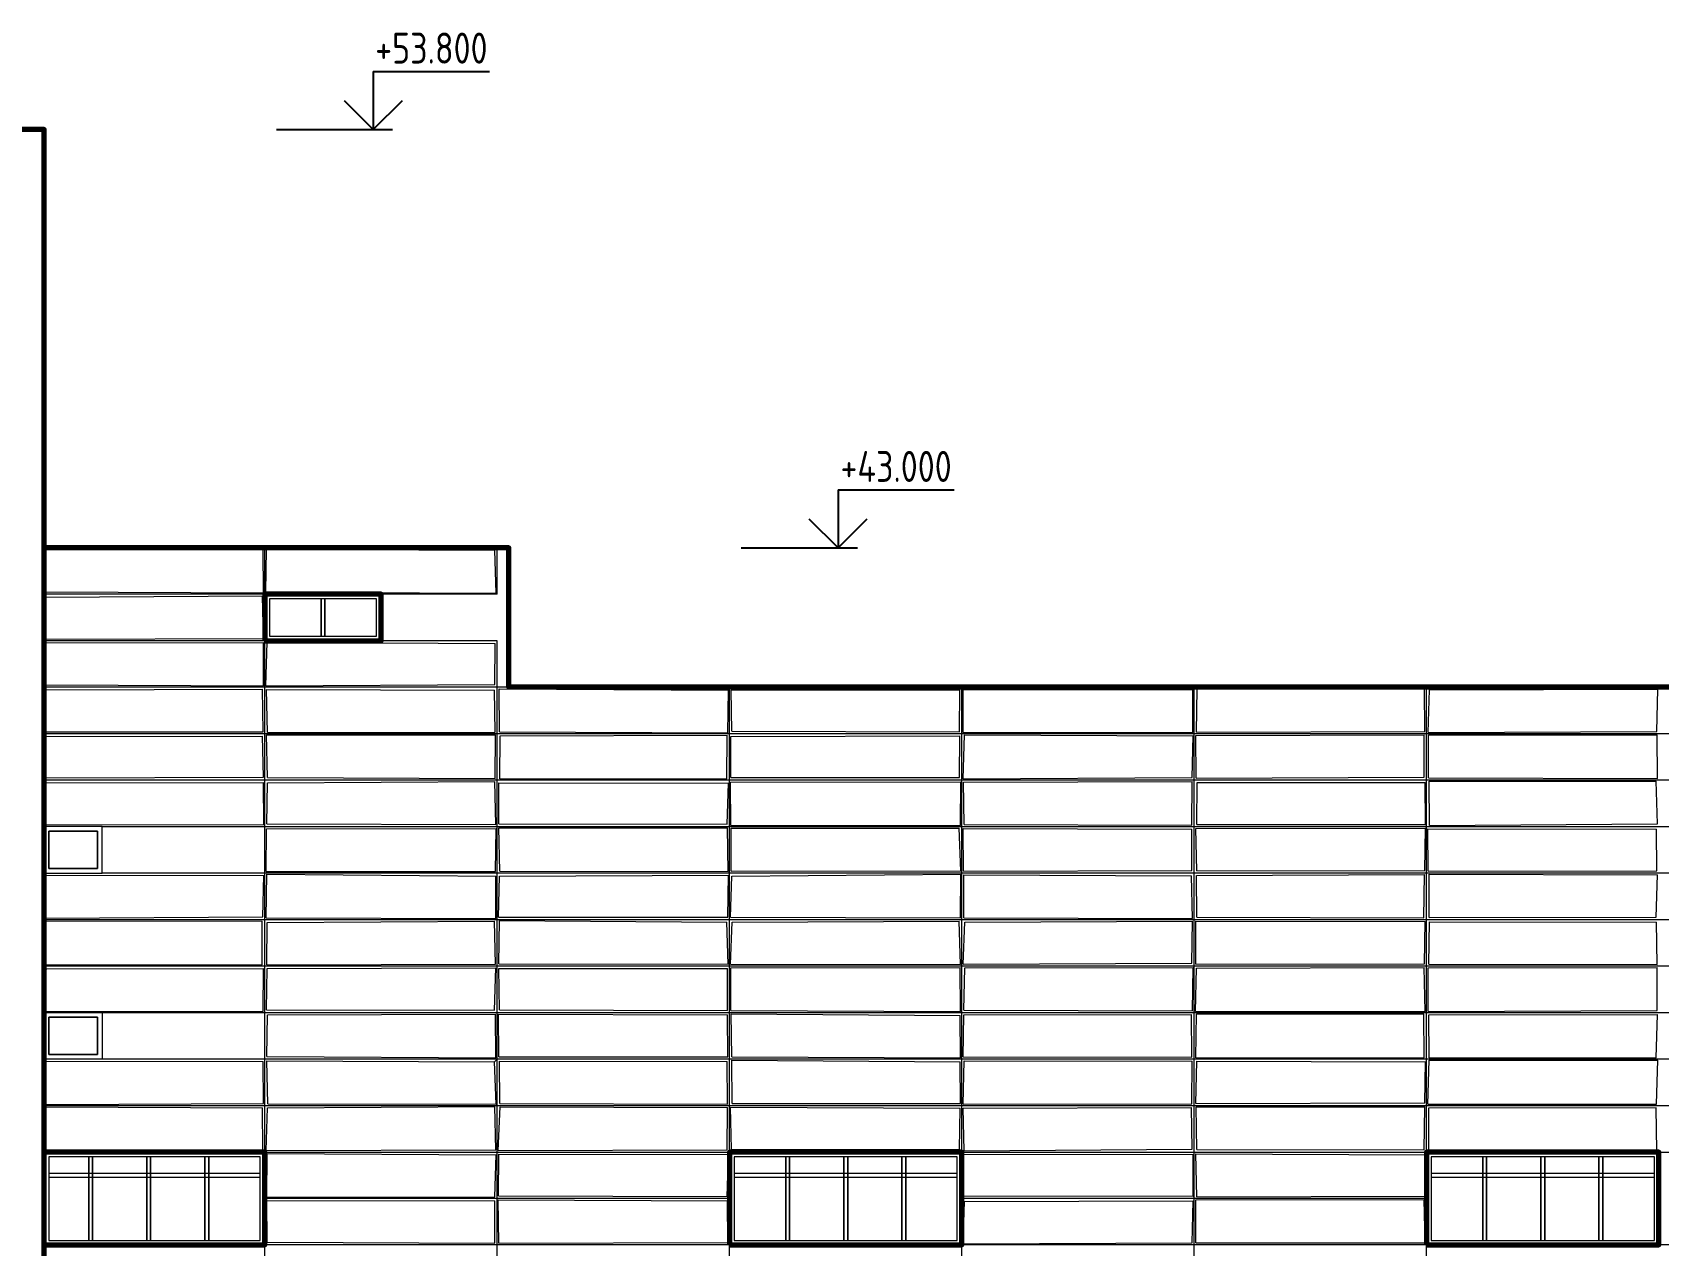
# Model space of a CAD drawing. Extents: x -50000 to 1632000, y -47600 to 308800.
# Drawn here: x 318000 to 359987, y 24987 to 56303 of the extents above; entities that cross this region are included whole.
import ezdxf
from ezdxf.enums import TextEntityAlignment as Align

# ---------------------------------------------------------------- set-up
doc = ezdxf.new("R2010")
doc.units = 0
doc.header["$MEASUREMENT"] = 0
doc.layers.add('2', color=7, linetype='Continuous')
doc.styles.get("Standard").update_dxf_attribs({"font": 'isocpeur.ttf'})

msp = doc.modelspace()

# ---------------------------------------------------------------- linework, layer by layer
at = {"layer": '2', "linetype": 'Continuous'}
for p, q in [((326800, 55300), (329800, 55300)), ((326800, 55300), (326800, 53800)), ((326050, 54550), (326800, 53800)), ((326800, 53800), (327550, 54550)), ((324300, 53800), (327300, 53800)), ((338800, 44500), (341800, 44500)), ((338800, 44500), (338800, 43000)), ((338050, 43750), (338800, 43000)), ((338800, 43000), (339550, 43750)), ((336300, 43000), (339300, 43000))]:
    msp.add_line(p, q, dxfattribs=at)
at = {"layer": '2', "color": 8, "linetype": 'Continuous', "lineweight": 13}
for p, q in [((330000, 43000), (318300, 43000)), ((324000, 13000), (324000, 43000)), ((330000, 41800), (330000, 43000)), ((330000, 41800), (318300, 41800)), ((330000, 40600), (318300, 40600)), ((330000, 13000), (330000, 40600)), ((402000, 39400), (318300, 39400)), ((336000, 13000), (336000, 39400)), ((342000, 13000), (342000, 39400)), ((348000, 13000), (348000, 39400)), ((354000, 13000), (354000, 39400)), ((402000, 38200), (318300, 38200)), ((402000, 37000), (318300, 37000)), ((319800, 35800), (402000, 35800)), ((402000, 34600), (319800, 34600)), ((318300, 33400), (402000, 33400)), ((402000, 32200), (318300, 32200)), ((319800, 31000), (402000, 31000)), ((402000, 29800), (319800, 29800)), ((318300, 28600), (402000, 28600)), ((318300, 27400), (402000, 27400)), ((336000, 26200), (324000, 26200)), ((354000, 26200), (342000, 26200)), ((402000, 25000), (318300, 25000))]:
    msp.add_line(p, q, dxfattribs=at)
at = {"layer": '2', "color": 8, "linetype": 'Continuous', "lineweight": 9}
for p, q in [((318341.2, 42967.3), (323959.9, 42967)), ((323961.6, 41839.4), (323959.9, 42967)), ((324027.2, 41852.8), (324046, 42961.5)), ((324046, 42961.5), (329935.1, 42935.9)), ((329973.7, 41826.7), (329935.1, 42935.9)), ((318328.7, 41728), (323937.9, 41755.2)), ((318336.2, 41860.9), (323961.6, 41839.4)), ((323966, 40656.2), (323937.9, 41755.2)), ((324027.2, 41852.8), (329973.7, 41826.7)), ((318330, 40544.4), (323961.3, 40550.9)), ((318360.8, 40636.6), (323966, 40656.2)), ((323961, 39433.6), (323961.3, 40550.9)), ((324025.4, 39432), (324060.6, 40565.9)), ((324060.6, 40565.9), (329944.8, 40527.3)), ((329934.4, 39471.4), (329944.8, 40527.3)), ((324025.4, 39432), (329934.4, 39471.4)), ((318339.2, 39460.9), (323961, 39433.6)), ((318344.6, 39336.8), (323938.2, 39352.1)), ((323958.5, 38247.6), (323938.2, 39352.1)), ((324045.7, 39343.1), (329926.3, 39328.1)), ((324064, 38227), (324045.7, 39343.1)), ((329945.1, 38237.2), (329926.3, 39328.1)), ((330048, 39354.2), (335970.9, 39326.6)), ((330060.6, 38245.4), (330048, 39354.2)), ((335950.8, 38226.3), (335970.9, 39326.6)), ((336040.4, 39326.4), (341943.8, 39331)), ((336055.3, 38266.8), (336040.4, 39326.4)), ((341933.5, 38250), (341943.8, 39331)), ((342030.9, 38233), (342034.5, 39329)), ((342034.5, 39329), (347958.5, 39343.7)), ((347959.3, 38231.8), (347958.5, 39343.7)), ((348057.9, 38240.8), (348072.5, 39358.4)), ((348072.5, 39358.4), (353942.6, 39360.7)), ((353950.7, 38252.7), (353942.6, 39360.7)), ((354037.9, 38232.6), (354073.6, 39335)), ((354073.6, 39335), (359973.8, 39349.4)), ((359945.1, 38260.2), (359973.8, 39349.4)), ((318347.9, 38251.3), (323958.5, 38247.6)), ((324064, 38227), (329945.1, 38237.2)), ((330060.6, 38245.4), (335950.8, 38226.3)), ((336055.3, 38266.8), (341933.5, 38250)), ((342030.9, 38233), (347959.3, 38231.8)), ((348057.9, 38240.8), (353950.7, 38252.7)), ((354037.9, 38232.6), (359945.1, 38260.2)), ((318336.4, 38130), (323941.2, 38134.6)), ((323964.9, 37074.4), (323941.2, 38134.6)), ((324045, 38173), (329951.5, 38171.4)), ((324070.5, 37069.1), (324045, 38173)), ((329944.5, 37045.2), (329951.5, 38171.4)), ((330065, 37037.2), (330074.4, 38148.6)), ((330074.4, 38148.6), (335940.2, 38164.6)), ((335926, 37031.2), (335940.2, 38164.6)), ((336028.9, 38127.6), (341944.1, 38146.7)), ((336029.3, 37071.4), (336028.9, 38127.6)), ((341939.4, 37070.1), (341944.1, 38146.7)), ((342031, 37031), (342063.4, 38168.8)), ((342063.4, 38168.8), (347967.1, 38144.5)), ((347948.3, 37066.7), (347967.1, 38144.5)), ((348037.5, 38155.1), (353934.6, 38166.8)), ((348045.5, 37055.6), (348037.5, 38155.1)), ((353936.8, 37074.5), (353934.6, 38166.8)), ((354045, 37060.9), (354051.5, 38173)), ((354051.5, 38173), (359954.2, 38166.6)), ((359963.7, 37045.3), (359954.2, 38166.6)), ((318341.6, 37062.2), (323964.9, 37074.4)), ((324068.7, 36930), (329937.4, 36969.6)), ((324070.5, 37069.1), (329944.5, 37045.2)), ((329960.2, 35856), (329937.4, 36969.6)), ((330065, 37037.2), (335926, 37031.2)), ((336025.2, 36946.1), (341969.9, 36961.7)), ((336029.3, 37071.4), (341939.4, 37070.1)), ((341965.7, 35827.3), (341969.9, 36961.7)), ((342031, 37031), (347948.3, 37066.7)), ((342040.3, 36950.2), (347942, 36969)), ((342061.1, 35857.4), (342040.3, 36950.2)), ((347941, 35837), (347942, 36969)), ((348045.5, 37055.6), (353936.8, 37074.5)), ((354045, 37060.9), (359963.7, 37045.3)), ((354061.4, 36972.4), (359928.6, 36970.4)), ((354074.9, 35826.5), (354061.4, 36972.4)), ((359965.7, 35871.5), (359928.6, 36970.4)), ((318363.7, 36934.1), (323963.7, 36937.9)), ((323974.5, 35857.8), (323963.7, 36937.9)), ((324050.3, 35869.2), (324068.7, 36930)), ((330042.3, 35870), (330042.4, 36927.6)), ((330042.4, 36927.6), (335969.9, 36925.6)), ((335941.9, 35861), (335969.9, 36925.6)), ((336034.7, 35832.7), (336025.2, 36946.1)), ((348063.7, 35853), (348073.4, 36941.4)), ((348073.4, 36941.4), (353961.5, 36939.7)), ((353969.9, 35855.1), (353961.5, 36939.7)), ((318331.6, 35849.9), (323974.5, 35857.8)), ((324034.5, 34644.4), (324041.6, 35743.8)), ((324041.6, 35743.8), (329972.1, 35751.1)), ((324050.3, 35869.2), (329960.2, 35856)), ((329958.7, 34643.2), (329972.1, 35751.1)), ((330040.2, 35772.8), (335945.6, 35765.8)), ((330068.9, 34647.2), (330040.2, 35772.8)), ((330042.3, 35870), (335941.9, 35861)), ((335959.8, 34638.4), (335945.6, 35765.8)), ((336034.7, 35832.7), (341965.7, 35827.3)), ((336037.7, 34652.2), (336044.7, 35763.8)), ((336044.7, 35763.8), (341932.9, 35762.5)), ((341969.2, 34662.8), (341932.9, 35762.5)), ((342033.4, 35749.1), (347935.8, 35736.4)), ((342040.7, 34654.3), (342033.4, 35749.1)), ((342061.1, 35857.4), (347941, 35837)), ((347935.5, 34665.8), (347935.8, 35736.4)), ((348036.7, 35751.6), (353974.1, 35759.2)), ((348062.5, 34656.5), (348036.7, 35751.6)), ((348063.7, 35853), (353969.9, 35855.1)), ((353954.9, 34664), (353974.1, 35759.2)), ((354030.4, 35742.6), (359939.5, 35734.7)), ((354043.2, 34650.8), (354030.4, 35742.6)), ((354074.9, 35826.5), (359965.7, 35871.5)), ((359940.5, 34658.5), (359939.5, 35734.7)), ((318334.7, 34551.2), (323973, 34536.5)), ((323947.8, 33467.9), (323973, 34536.5)), ((324032.3, 33450.5), (324050, 34571.4)), ((324034.5, 34644.4), (329958.7, 34643.2)), ((324050, 34571.4), (329966.7, 34525.1)), ((329963.5, 33428.4), (329966.7, 34525.1)), ((330032.7, 33467.3), (330062.7, 34525)), ((330062.7, 34525), (335972.7, 34547.2)), ((330068.9, 34647.2), (335959.8, 34638.4)), ((335957.5, 33463), (335972.7, 34547.2)), ((336026.6, 33466.7), (336060.4, 34525.4)), ((336037.7, 34652.2), (341969.2, 34662.8)), ((336060.4, 34525.4), (341971.4, 34569.6)), ((341959.9, 33445.3), (341971.4, 34569.6)), ((342040.7, 34654.3), (347935.5, 34665.8)), ((342045.6, 33443.6), (342045.9, 34555.7)), ((342045.9, 34555.7), (347927, 34534)), ((347957.1, 33425.2), (347927, 34534)), ((348060.1, 34541.3), (353943.6, 34567.3)), ((348069.6, 33462.5), (348060.1, 34541.3)), ((348062.5, 34656.5), (353954.9, 34664)), ((353926.7, 33442.4), (353943.6, 34567.3)), ((354043.2, 34650.8), (359940.5, 34658.5)), ((354061.4, 34571), (359963.5, 34555)), ((354065.9, 33457.9), (354061.4, 34571)), ((359931.3, 33462.1), (359963.5, 34555)), ((318329.8, 33434.7), (323947.8, 33467.9)), ((318332.5, 33370), (323933.8, 33363.7)), ((323932.3, 32235.9), (323933.8, 33363.7)), ((324032.3, 33450.5), (329963.5, 33428.4)), ((324052.8, 32236), (324057.2, 33325.5)), ((324057.2, 33325.5), (329931.8, 33364.1)), ((329953, 32254), (329931.8, 33364.1)), ((330032.7, 33467.3), (335957.5, 33463)), ((330039.9, 32262.8), (330061.7, 33374.6)), ((330061.7, 33374.6), (335931.9, 33338.1)), ((335960.5, 32251.8), (335931.9, 33338.1)), ((336025.1, 32247.1), (336065.2, 33335.4)), ((336026.6, 33466.7), (341959.9, 33445.3)), ((336065.2, 33335.4), (341926.7, 33360.3)), ((341963.3, 32241.8), (341926.7, 33360.3)), ((342032.5, 32247.5), (342073.6, 33336.3)), ((342045.6, 33443.6), (347957.1, 33425.2)), ((342073.6, 33336.3), (347954.9, 33357)), ((347933.9, 32274.4), (347954.9, 33357)), ((348039, 32248.3), (348043.5, 33361.9)), ((348043.5, 33361.9), (353965.6, 33354.3)), ((348069.6, 33462.5), (353926.7, 33442.4)), ((353946.1, 32254.7), (353965.6, 33354.3)), ((354054.1, 32249.3), (354074.8, 33342.7)), ((354065.9, 33457.9), (359931.3, 33462.1)), ((354074.8, 33342.7), (359938.8, 33334.1)), ((359950.1, 32243), (359938.8, 33334.1)), ((318341.9, 32240.4), (323932.3, 32235.9)), ((318371.5, 32125.4), (323968.2, 32138.3)), ((323956.6, 31026.6), (323968.2, 32138.3)), ((324037.9, 31068.8), (324057.6, 32135.1)), ((324052.8, 32236), (329953, 32254)), ((324057.6, 32135.1), (329962.8, 32152.6)), ((329928.2, 31060.9), (329962.8, 32152.6)), ((330038.2, 32136.8), (335943.5, 32137.8)), ((330062.9, 31069.5), (330038.2, 32136.8)), ((330039.9, 32262.8), (335960.5, 32251.8)), ((335948.7, 31056.3), (335943.5, 32137.8)), ((336025.1, 32247.1), (341963.3, 32241.8)), ((336033.8, 32157.5), (341951, 32164.8)), ((336034.1, 31051.5), (336033.8, 32157.5)), ((341965.1, 31028.7), (341951, 32164.8)), ((342032.5, 32247.5), (347933.9, 32274.4)), ((342048.9, 31061.6), (342073.4, 32154.9)), ((342073.4, 32154.9), (347969.6, 32159.8)), ((347951.1, 31046.4), (347969.6, 32159.8)), ((348032.6, 31030.9), (348059.4, 32144)), ((348039, 32248.3), (353946.1, 32254.7)), ((348059.4, 32144), (353934.3, 32167.4)), ((353962.7, 31029.2), (353934.3, 32167.4)), ((354039.6, 32159.4), (359954, 32161.5)), ((354040.4, 31032.3), (354039.6, 32159.4)), ((354054.1, 32249.3), (359950.1, 32243)), ((359952.5, 31050.1), (359954, 32161.5)), ((318355.6, 31025.6), (323956.6, 31026.6)), ((324037.9, 31068.8), (329928.2, 31060.9)), ((324050.6, 29862.4), (324066.8, 30939.1)), ((324066.8, 30939.1), (329954.2, 30956.4)), ((329962.1, 29831.8), (329954.2, 30956.4)), ((330033.6, 30962.3), (335950, 30938)), ((330037.3, 29855.3), (330033.6, 30962.3)), ((330062.9, 31069.5), (335948.7, 31056.3)), ((335952.8, 29856.8), (335950, 30938)), ((336034.1, 31051.5), (341965.1, 31028.7)), ((336040.1, 30968), (341954.7, 30926.1)), ((336054.8, 29861.3), (336040.1, 30968)), ((341959.9, 29829.5), (341954.7, 30926.1)), ((342027.7, 29861.6), (342053.4, 30939.1)), ((342048.9, 31061.6), (347951.1, 31046.4)), ((342053.4, 30939.1), (347927.4, 30950.2)), ((347934, 29851.2), (347927.4, 30950.2)), ((348032.6, 31030.9), (353962.7, 31029.2)), ((348042.7, 29833.9), (348059.3, 30965.2)), ((348059.3, 30965.2), (353931.8, 30967.9)), ((353933.1, 29833.8), (353931.8, 30967.9)), ((354040.4, 31032.3), (359952.5, 31050.1)), ((354056.5, 30940.3), (359964.7, 30954.5)), ((354065.9, 29827.9), (354056.5, 30940.3)), ((359927.6, 29834.9), (359964.7, 30954.5)), ((324050.6, 29862.4), (329962.1, 29831.8)), ((330037.3, 29855.3), (335952.8, 29856.8)), ((336054.8, 29861.3), (341959.9, 29829.5)), ((342027.7, 29861.6), (347934, 29851.2)), ((348042.7, 29833.9), (353933.1, 29833.8)), ((354065.9, 29827.9), (359927.6, 29834.9)), ((318334.5, 29747.1), (323956.4, 29734.4)), ((323968.1, 28656.3), (323956.4, 29734.4)), ((324052.7, 29753.8), (329926.1, 29729.2)), ((324072.7, 28642.2), (324052.7, 29753.8)), ((330000, 29800), (329926.1, 29729.2)), ((329968.6, 28632.5), (329926.1, 29729.2)), ((330057.7, 29748.6), (335941, 29739.1)), ((330064, 28652.8), (330057.7, 29748.6)), ((335947.3, 28636), (335941, 29739.1)), ((336061.2, 29767.5), (341954.7, 29729.7)), ((336064.2, 28653.3), (336061.2, 29767.5)), ((341967.1, 28654.8), (341954.7, 29729.7)), ((342033.3, 28637.3), (342053.8, 29753)), ((342053.8, 29753), (347946.8, 29741.6)), ((347940.7, 28641.4), (347946.8, 29741.6)), ((348037.7, 28654.3), (348063.4, 29744.9)), ((348063.4, 29744.9), (353971.7, 29726.3)), ((353954.3, 28671.6), (353971.7, 29726.3)), ((354031.5, 28636.5), (354068.9, 29773.8)), ((354068.9, 29773.8), (359970, 29769.6)), ((359936.6, 28633.6), (359970, 29769.6)), ((318351.4, 28568), (323942.1, 28539.2)), ((318361.1, 28627.4), (323968.1, 28656.3)), ((324067, 28539.5), (329935.5, 28572.9)), ((324072.7, 28642.2), (329968.6, 28632.5)), ((329960, 27454.6), (329935.5, 28572.9)), ((330026.6, 27440.2), (330072.2, 28570.4)), ((330064, 28652.8), (335947.3, 28636)), ((330072.2, 28570.4), (335949.9, 28546)), ((336025.3, 28560.1), (341953.3, 28534.6)), ((336053.6, 27471.2), (336025.3, 28560.1)), ((336064.2, 28653.3), (341967.1, 28654.8)), ((342033.3, 28637.3), (347940.7, 28641.4)), ((342036.1, 28534.3), (347931.1, 28552.4)), ((347948.8, 27469.6), (347931.1, 28552.4)), ((348037.7, 28654.3), (353954.3, 28671.6)), ((348048.4, 28569), (353949.7, 28567.3)), ((348068.3, 27467.7), (348048.4, 28569)), ((353935.6, 27458.8), (353949.7, 28567.3)), ((354031.5, 28636.5), (359936.6, 28633.6)), ((323943.7, 27440.1), (323942.1, 28539.2)), ((324036.5, 27439.1), (324067, 28539.5)), ((335934.6, 27456), (335949.9, 28546)), ((341933.3, 27464), (341953.3, 28534.6)), ((342060.6, 27426.9), (342036.1, 28534.3)), ((359927.2, 28539), (354046, 28533.5)), ((354046, 28533.5), (354049.4, 27435.6)), ((359942.1, 27430.1), (359927.2, 28539)), ((318346.8, 27453), (323943.7, 27440.1)), ((324036.5, 27439.1), (329960, 27454.6)), ((324048.4, 26231.2), (324060.1, 27359.2)), ((324060.1, 27359.2), (329972.5, 27325.4)), ((329936.3, 26242.1), (329972.5, 27325.4)), ((330026.6, 27440.2), (335934.6, 27456)), ((330029.7, 26264.9), (330044.4, 27344.8)), ((330044.4, 27344.8), (335972.9, 27339.3)), ((335941.2, 26255.1), (335972.9, 27339.3)), ((336053.6, 27471.2), (341933.3, 27464)), ((342050.9, 26270.9), (342051, 27345)), ((342051, 27345), (347974.7, 27337.3)), ((342060.6, 27426.9), (347948.8, 27469.6)), ((347974.8, 26264.5), (347974.7, 27337.3)), ((348042.6, 27357), (353970.8, 27330.9)), ((348063.6, 26245.4), (348042.6, 27357)), ((348068.3, 27467.7), (353935.6, 27458.8)), ((353965.3, 26256.6), (353970.8, 27330.9)), ((354049.4, 27435.6), (359942.1, 27430.1)), ((324048, 26147.9), (329939.6, 26142.2)), ((324057.7, 25073.9), (324048, 26147.9)), ((324048.4, 26231.2), (329936.3, 26242.1)), ((329938.4, 25045.6), (329939.6, 26142.2)), ((330025.1, 26169.8), (335950.2, 26141.7)), ((330043.5, 25045.4), (330025.1, 26169.8)), ((330029.7, 26264.9), (335941.2, 26255.1)), ((335955.9, 25064.6), (335950.2, 26141.7)), ((342035.4, 25031.6), (342064.5, 26126.1)), ((342050.9, 26270.9), (347974.8, 26264.5)), ((342064.5, 26126.1), (347970.9, 26144.1)), ((347949.1, 25056.7), (347970.9, 26144.1)), ((348037.6, 25052.8), (348038.6, 26168.2)), ((348038.6, 26168.2), (353933.6, 26173.2)), ((348063.6, 26245.4), (353965.3, 26256.6)), ((353960.1, 25053.7), (353933.6, 26173.2)), ((324057.7, 25073.9), (329938.4, 25045.6)), ((330043.5, 25045.4), (335955.9, 25064.6)), ((342035.4, 25031.6), (347949.1, 25056.7)), ((348037.6, 25052.8), (353960.1, 25053.7))]:
    msp.add_line(p, q, dxfattribs=at)
at = {"layer": '2', "linetype": 'Continuous', "lineweight": 20}
for p, q in [((325450, 41680), (324120, 41680)), ((324120, 41680), (324120, 40720)), ((326880, 41680), (324120, 41680)), ((324120, 41680), (324120, 40720)), ((325550, 41680), (325450, 41680)), ((325450, 41680), (325450, 40720)), ((325450, 40720), (325450, 41680)), ((325450, 40720), (325450, 41680)), ((325550, 40720), (325550, 41680)), ((326880, 41680), (325550, 41680)), ((325550, 41680), (325550, 40720)), ((325550, 41680), (325550, 40720)), ((326880, 40720), (326880, 41680)), ((326880, 40720), (326880, 41680)), ((327000, 40600), (327000, 41800)), ((324120, 40720), (325450, 40720)), ((324120, 40720), (326880, 40720)), ((325450, 40720), (325550, 40720)), ((325550, 40720), (326880, 40720)), ((319800, 35800), (318300, 35800)), ((319800, 34600), (319800, 35800)), ((318420, 34720), (318420, 35680)), ((318420, 35680), (319680, 35680)), ((319680, 35680), (318420, 35680)), ((318420, 35680), (318420, 34720)), ((319680, 35680), (319680, 34720)), ((319680, 34720), (319680, 35680)), ((318300, 34600), (319800, 34600)), ((319680, 34720), (318420, 34720)), ((318420, 34720), (319680, 34720)), ((318300, 31000), (319800, 31000)), ((318420, 29920), (318420, 30880)), ((318420, 30880), (319680, 30880)), ((319680, 30880), (318420, 30880)), ((318420, 30880), (318420, 29920)), ((319680, 30880), (319680, 29920)), ((319680, 29920), (319680, 30880)), ((319800, 31000), (319800, 29800)), ((319680, 29920), (318420, 29920)), ((318420, 29920), (319680, 29920)), ((319800, 29800), (318300, 29800)), ((319450, 27280), (318420, 27280)), ((318420, 27280), (318420, 25120)), ((323880, 27280), (318420, 27280)), ((318420, 27280), (318420, 25120)), ((319550, 27280), (319450, 27280)), ((319450, 27280), (319450, 25120)), ((319450, 25120), (319450, 27280)), ((319450, 25120), (319450, 27280)), ((319550, 25120), (319550, 27280)), ((320950, 27280), (319550, 27280)), ((319550, 27280), (319550, 25120)), ((319550, 27280), (319550, 25120)), ((321050, 27280), (320950, 27280)), ((320950, 27280), (320950, 25120)), ((320950, 25120), (320950, 27280)), ((320950, 25120), (320950, 27280)), ((321050, 25120), (321050, 27280)), ((322450, 27280), (321050, 27280)), ((321050, 27280), (321050, 25120)), ((321050, 27280), (321050, 25120)), ((322550, 27280), (322450, 27280)), ((322450, 27280), (322450, 25120)), ((322450, 25120), (322450, 27280)), ((322450, 25120), (322450, 27280)), ((322550, 25120), (322550, 27280)), ((322550, 27280), (322550, 25120)), ((323880, 27280), (322550, 27280)), ((322550, 27280), (322550, 25120)), ((323880, 25120), (323880, 27280)), ((323880, 25120), (323880, 27280)), ((336120, 27280), (336120, 25120)), ((337450, 27280), (336120, 27280)), ((341880, 27280), (336120, 27280)), ((336120, 27280), (336120, 25120)), ((337550, 27280), (337450, 27280)), ((337450, 27280), (337450, 25120)), ((337450, 25120), (337450, 27280)), ((337450, 25120), (337450, 27280)), ((337550, 25120), (337550, 27280)), ((338950, 27280), (337550, 27280)), ((337550, 27280), (337550, 25120)), ((337550, 27280), (337550, 25120)), ((339050, 27280), (338950, 27280)), ((338950, 27280), (338950, 25120)), ((338950, 25120), (338950, 27280)), ((338950, 25120), (338950, 27280)), ((339050, 25120), (339050, 27280)), ((339050, 27280), (339050, 25120)), ((340450, 27280), (339050, 27280)), ((339050, 27280), (339050, 25120)), ((340550, 27280), (340450, 27280)), ((340450, 27280), (340450, 25120)), ((340450, 25120), (340450, 27280)), ((340450, 25120), (340450, 27280)), ((340550, 25120), (340550, 27280)), ((341880, 27280), (340550, 27280)), ((340550, 27280), (340550, 25120)), ((340550, 27280), (340550, 25120)), ((341880, 25120), (341880, 27280)), ((341880, 25120), (341880, 27280)), ((354120, 27280), (354120, 25120)), ((355450, 27280), (354120, 27280)), ((359880, 27280), (354120, 27280)), ((354120, 27280), (354120, 25120)), ((355550, 27280), (355450, 27280)), ((355450, 27280), (355450, 25120)), ((355450, 25120), (355450, 27280)), ((355450, 25120), (355450, 27280)), ((355550, 25120), (355550, 27280)), ((355550, 27280), (355550, 25120)), ((356950, 27280), (355550, 27280)), ((355550, 27280), (355550, 25120)), ((357050, 27280), (356950, 27280)), ((356950, 27280), (356950, 25120)), ((356950, 25120), (356950, 27280)), ((356950, 25120), (356950, 27280)), ((357050, 25120), (357050, 27280)), ((357050, 27280), (357050, 25120)), ((358450, 27280), (357050, 27280)), ((357050, 27280), (357050, 25120)), ((358550, 27280), (358450, 27280)), ((358450, 27280), (358450, 25120)), ((358450, 25120), (358450, 27280)), ((358450, 25120), (358450, 27280)), ((358550, 25120), (358550, 27280)), ((359880, 27280), (358550, 27280)), ((358550, 27280), (358550, 25120)), ((358550, 27280), (358550, 25120)), ((359880, 25120), (359880, 27280)), ((359880, 25120), (359880, 27280)), ((318420, 26850), (323880, 26850)), ((318420, 26750), (323880, 26750)), ((336120, 26850), (341880, 26850)), ((336120, 26750), (341880, 26750)), ((354120, 26850), (359880, 26850)), ((354120, 26750), (359880, 26750)), ((318420, 25120), (319450, 25120)), ((318420, 25120), (323880, 25120)), ((319450, 25120), (319550, 25120)), ((319550, 25120), (320950, 25120)), ((320950, 25120), (321050, 25120)), ((321050, 25120), (322450, 25120)), ((322450, 25120), (322550, 25120)), ((322550, 25120), (323880, 25120)), ((336120, 25120), (337450, 25120)), ((336120, 25120), (341880, 25120)), ((337450, 25120), (337550, 25120)), ((337550, 25120), (338950, 25120)), ((338950, 25120), (339050, 25120)), ((339050, 25120), (340450, 25120)), ((340450, 25120), (340550, 25120)), ((340550, 25120), (341880, 25120)), ((354120, 25120), (355450, 25120)), ((354120, 25120), (359880, 25120)), ((355450, 25120), (355550, 25120)), ((355550, 25120), (356950, 25120)), ((356950, 25120), (357050, 25120)), ((357050, 25120), (358450, 25120)), ((358450, 25120), (358550, 25120)), ((358550, 25120), (359880, 25120))]:
    msp.add_line(p, q, dxfattribs=at)
at = {"layer": '2', "lineweight": 70}
for points in [[(318300, 1000), (318300, 53800), (297300, 53800)], [(402300, 1000), (402300, 39400), (330300, 39400), (330300, 43000), (318300, 43000)]]:
    msp.add_lwpolyline(points, dxfattribs=at)
at = {"layer": '2', "linetype": 'Continuous', "lineweight": 70}
for points in [[(324000, 40600), (327000, 40600), (327000, 41800), (324000, 41800)], [(336000, 25000), (342000, 25000), (342000, 27400), (336000, 27400)], [(354000, 25000), (360000, 25000), (360000, 27400), (354000, 27400)]]:
    msp.add_lwpolyline(points, close=True, dxfattribs=at)
msp.add_lwpolyline([(318300, 25000), (324000, 25000), (324000, 27400), (318300, 27400)], dxfattribs=at)

# ---------------------------------------------------------------- texts
at = {"layer": '2', "width": 0.8}
for s, p in [('+53.800', (328300, 55900)), ('+43.000', (340300, 45100))]:
    msp.add_text(s, height=800, dxfattribs=at).set_placement(p, align=Align.MIDDLE_CENTER)

doc.saveas('drawing.dxf')
